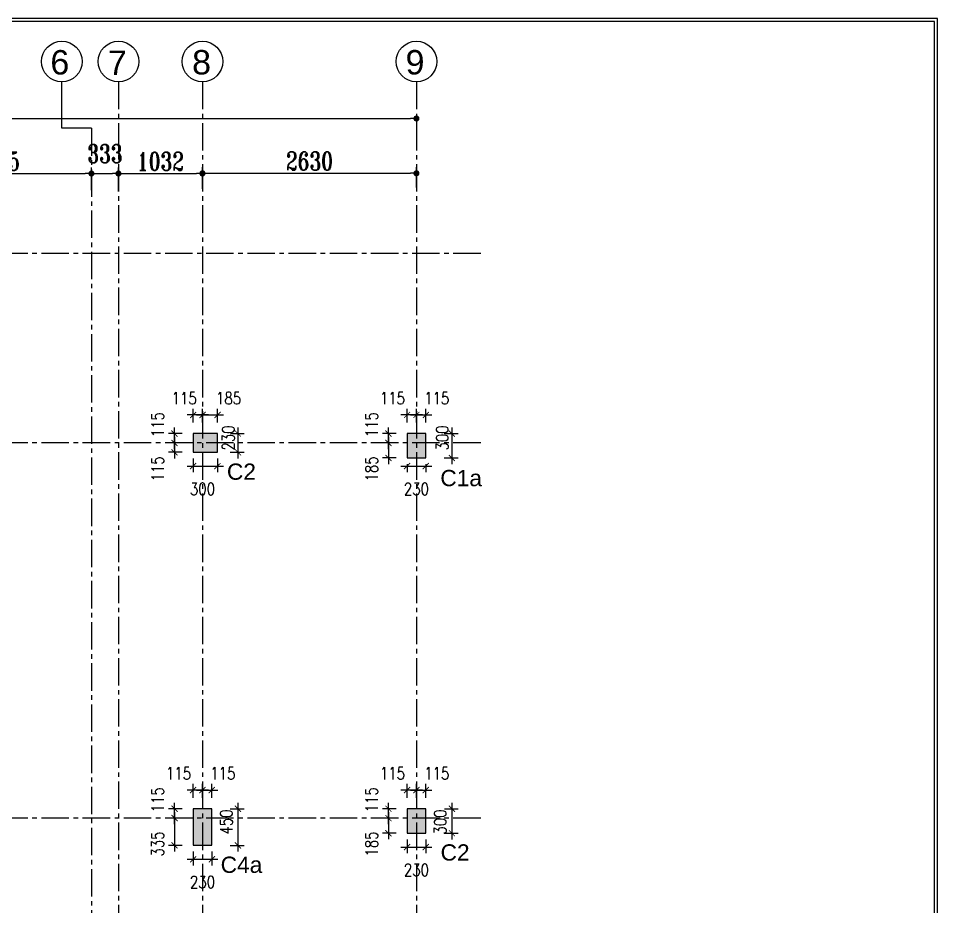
# Model space of a CAD drawing. Header units: millimetres. Extents: x 12977220 to 13113408, y -169657 to -55898.
# Drawn here: x 13065488 to 13076787, y -107185 to -96258 of the extents above; entities that cross this region are included whole.
import ezdxf

# ---------------------------------------------------------------- set-up
doc = ezdxf.new("R2010")
doc.units = ezdxf.units.MM
doc.header["$LTSCALE"] = 3
doc.header["$PDMODE"] = 66
doc.linetypes.add('CENTER', pattern=[2, 1.25, -0.25, 0.25, -0.25])
doc.linetypes.add('CENTER2', pattern=[1.125, 0.75, -0.125, 0.125, -0.125])
for name, color, linetype in [('CENTERLINE', 112, 'Continuous'), ('COLUMN NEW', 112, 'Continuous'), ('FOOTING', 60, 'Continuous'), ('GRID', 8, 'CENTER'), ('GRIDNAME', 83, 'Continuous'), ('TITLE', 13, 'Continuous'), ('WALL', 7, 'Continuous')]:
    doc.layers.add(name, color=color, linetype=linetype)
doc.styles.add('ariel', font='ARIAL.TTF')
doc.styles.add('ROMANS', font='romans.shx', dxfattribs={"width": 0.8})
doc.styles.add('ROMANT', font='romant.shx', dxfattribs={"width": 0.75})
doc.dimstyles.new('Dim 150-1', dxfattribs={"dimtxt": 2.5, "dimasz": 1.25, "dimexe": 1.25, "dimexo": 1.25, "dimtad": 1, "dimdec": 0, "dimdsep": 46, "dimtxsty": 'ROMANS', "dimblk1": 'ARCHTICK', "dimblk2": 'ARCHTICK', "dimsah": 1, "dimcen": 3.125, "dimdle": 1.25, "dimclrd": 9, "dimclre": 9, "dimclrt": 123, "dimadec": 0, "dimazin": 0, "dimtfac": 1, "dimtdec": 0, "dimtmove": 2, "dimatfit": 2, "dimldrblk": 'DOT', "dimfxl": 100, "dimarcsym": 0})
doc.dimstyles.new('DIM$0', dxfattribs={"dimtxt": 3, "dimasz": 1, "dimexe": 1, "dimexo": 1, "dimgap": 0.5, "dimtad": 1, "dimdec": 0, "dimdsep": 46, "dimtxsty": 'ROMANT', "dimblk": 'DOT', "dimcen": 2, "dimdle": 1, "dimclrd": 9, "dimclre": 9, "dimclrt": 123, "dimadec": 0, "dimazin": 0, "dimtfac": 1, "dimtdec": 0, "dimtmove": 2, "dimatfit": 2, "dimfxl": 1, "dimarcsym": 0})

# ---------------------------------------------------------------- blocks, each defined once
blk = doc.blocks.new('C1 NEW')
at = {"layer": 'COLUMN NEW', "ltscale": 0.15}
for points in [[(115, 150), (-115, 150), (0, 0)], [(0, 0), (-115, 150), (-115, -150)], [(115, 150), (0, 0), (115, -150)], [(0, 0), (-115, -150), (115, -150)]]:
    blk.add_hatch(color=6, dxfattribs=at).paths.add_polyline_path(points)
at = {"layer": 'COLUMN NEW', "color": 6, "ltscale": 0.15}
blk.add_lwpolyline([(-115, -150), (115, -150), (115, 150), (-115, 150)], close=True, dxfattribs=at)
blk = doc.blocks.new('C3')
at = {"layer": 'COLUMN NEW', "ltscale": 0.15}
blk.add_hatch(color=6, dxfattribs=at).paths.add_polyline_path([(115, 225), (-115, 225), (-115, -225), (115, -225)])
at = {"layer": 'COLUMN NEW', "color": 6, "ltscale": 0.15}
blk.add_lwpolyline([(-115, -225), (115, -225), (115, 225), (-115, 225)], close=True, dxfattribs=at)
blk = doc.blocks.new('_Dot')
at = {"color": 0, "linetype": 'ByBlock', "lineweight": -2}
blk.add_line((-0.5, 0), (-1, 0), dxfattribs=at)
at = {"color": 0, "linetype": 'ByBlock', "const_width": 0.5}
blk.add_lwpolyline([(-0.25, 0, 1), (0.25, 0, 1)], format="xyb", close=True, dxfattribs=at)
blk = doc.blocks.new('*D337')
at = {"layer": 'Defpoints', "color": 0, "linetype": 'ByBlock', "ltscale": 500, "transparency": 16777216}
for p in [(13058791, -97436), (13070381, -97436), (13070381, -97490)]:
    blk.add_point(p, dxfattribs=at)
at = {"layer": 'FOOTING', "color": 9, "linetype": 'ByBlock', "lineweight": -2, "ltscale": 500, "transparency": 16777216}
for p, q in [((13058791, -97511), (13058791, -97565)), ((13058866, -97490), (13070306, -97490)), ((13070381, -97511), (13070381, -97565))]:
    blk.add_line(p, q, dxfattribs=at)
at = {"layer": 'FOOTING', "color": 9, "linetype": 'ByBlock', "lineweight": -2, "ltscale": 500, "transparency": 16777216, "xscale": 75, "yscale": 75, "zscale": 75, "rotation": 180}
blk.add_blockref('_Dot', (13058791, -97490), dxfattribs=at)
at = {"layer": 'FOOTING', "color": 9, "linetype": 'ByBlock', "lineweight": -2, "ltscale": 500, "transparency": 16777216, "xscale": 75, "yscale": 75, "zscale": 75}
blk.add_blockref('_Dot', (13070381, -97490), dxfattribs=at)
at = {"layer": 'FOOTING', "color": 6, "linetype": 'ByBlock', "ltscale": 500, "transparency": 16777216, "insert": (13064586, -97340), "char_height": 225, "attachment_point": 5, "style": 'ROMANT'}
blk.add_mtext('11590', dxfattribs=at)
blk = doc.blocks.new('*D342')
at = {"layer": 'Defpoints', "color": 0, "linetype": 'ByBlock', "ltscale": 500, "transparency": 16777216}
for p in [(13066386, -98167), (13064051, -98442), (13066386, -98445)]:
    blk.add_point(p, dxfattribs=at)
at = {"layer": 'FOOTING', "color": 9, "linetype": 'ByBlock', "lineweight": -2, "ltscale": 500, "transparency": 16777216}
for p, q in [((13064051, -98367), (13064051, -98092)), ((13064126, -98167), (13066311, -98167)), ((13066386, -98370), (13066386, -98092))]:
    blk.add_line(p, q, dxfattribs=at)
at = {"layer": 'FOOTING', "color": 9, "linetype": 'ByBlock', "lineweight": -2, "ltscale": 500, "transparency": 16777216, "xscale": 75, "yscale": 75, "zscale": 75, "rotation": 180}
blk.add_blockref('_Dot', (13064051, -98167), dxfattribs=at)
at = {"layer": 'FOOTING', "color": 9, "linetype": 'ByBlock', "lineweight": -2, "ltscale": 500, "transparency": 16777216, "xscale": 75, "yscale": 75, "zscale": 75}
blk.add_blockref('_Dot', (13066386, -98167), dxfattribs=at)
at = {"layer": 'FOOTING', "color": 6, "linetype": 'ByBlock', "ltscale": 500, "transparency": 16777216, "insert": (13065218, -98017), "char_height": 225, "attachment_point": 5, "style": 'ROMANT'}
blk.add_mtext('2335', dxfattribs=at)
blk = doc.blocks.new('*D343')
at = {"layer": 'Defpoints', "color": 0, "linetype": 'ByBlock', "ltscale": 500, "transparency": 16777216}
for p in [(13066718, -98167), (13066386, -98445), (13066718, -98464)]:
    blk.add_point(p, dxfattribs=at)
at = {"layer": 'FOOTING', "color": 9, "linetype": 'ByBlock', "lineweight": -2, "ltscale": 500, "transparency": 16777216}
for p, q in [((13066386, -98370), (13066386, -98092)), ((13066461, -98167), (13066643, -98167)), ((13066718, -98389), (13066718, -98092))]:
    blk.add_line(p, q, dxfattribs=at)
at = {"layer": 'FOOTING', "color": 9, "linetype": 'ByBlock', "lineweight": -2, "ltscale": 500, "transparency": 16777216, "xscale": 75, "yscale": 75, "zscale": 75, "rotation": 180}
blk.add_blockref('_Dot', (13066386, -98167), dxfattribs=at)
at = {"layer": 'FOOTING', "color": 9, "linetype": 'ByBlock', "lineweight": -2, "ltscale": 500, "transparency": 16777216, "xscale": 75, "yscale": 75, "zscale": 75}
blk.add_blockref('_Dot', (13066718, -98167), dxfattribs=at)
at = {"layer": 'FOOTING', "color": 6, "linetype": 'ByBlock', "ltscale": 500, "transparency": 16777216, "insert": (13066552, -97923), "char_height": 225, "attachment_point": 5, "style": 'ROMANT'}
blk.add_mtext('333', dxfattribs=at)
blk = doc.blocks.new('*D344')
at = {"layer": 'Defpoints', "color": 0, "linetype": 'ByBlock', "ltscale": 500, "transparency": 16777216}
for p in [(13067751, -98167), (13066718, -98464), (13067751, -98430)]:
    blk.add_point(p, dxfattribs=at)
at = {"layer": 'FOOTING', "color": 9, "linetype": 'ByBlock', "lineweight": -2, "ltscale": 500, "transparency": 16777216}
for p, q in [((13066718, -98389), (13066718, -98092)), ((13066793, -98167), (13067676, -98167)), ((13067751, -98355), (13067751, -98092))]:
    blk.add_line(p, q, dxfattribs=at)
at = {"layer": 'FOOTING', "color": 9, "linetype": 'ByBlock', "lineweight": -2, "ltscale": 500, "transparency": 16777216, "xscale": 75, "yscale": 75, "zscale": 75, "rotation": 180}
blk.add_blockref('_Dot', (13066718, -98167), dxfattribs=at)
at = {"layer": 'FOOTING', "color": 9, "linetype": 'ByBlock', "lineweight": -2, "ltscale": 500, "transparency": 16777216, "xscale": 75, "yscale": 75, "zscale": 75}
blk.add_blockref('_Dot', (13067751, -98167), dxfattribs=at)
at = {"layer": 'FOOTING', "color": 6, "linetype": 'ByBlock', "ltscale": 500, "transparency": 16777216, "insert": (13067235, -98017), "char_height": 225, "attachment_point": 5, "style": 'ROMANT'}
blk.add_mtext('1032', dxfattribs=at)
blk = doc.blocks.new('*D350')
at = {"layer": 'Defpoints', "color": 0, "linetype": 'ByBlock', "ltscale": 500, "transparency": 16777216}
for p in [(13070381, -98164), (13067751, -98413), (13070381, -98413)]:
    blk.add_point(p, dxfattribs=at)
at = {"layer": 'FOOTING', "color": 9, "linetype": 'ByBlock', "lineweight": -2, "ltscale": 500, "transparency": 16777216}
for p, q in [((13067751, -98338), (13067751, -98089)), ((13067826, -98164), (13070306, -98164)), ((13070381, -98338), (13070381, -98089))]:
    blk.add_line(p, q, dxfattribs=at)
at = {"layer": 'FOOTING', "color": 9, "linetype": 'ByBlock', "lineweight": -2, "ltscale": 500, "transparency": 16777216, "xscale": 75, "yscale": 75, "zscale": 75, "rotation": 180}
blk.add_blockref('_Dot', (13067751, -98164), dxfattribs=at)
at = {"layer": 'FOOTING', "color": 9, "linetype": 'ByBlock', "lineweight": -2, "ltscale": 500, "transparency": 16777216, "xscale": 75, "yscale": 75, "zscale": 75}
blk.add_blockref('_Dot', (13070381, -98164), dxfattribs=at)
at = {"layer": 'FOOTING', "color": 6, "linetype": 'ByBlock', "ltscale": 500, "transparency": 16777216, "insert": (13069066, -98014), "char_height": 225, "attachment_point": 5, "style": 'ROMANT'}
blk.add_mtext('2630', dxfattribs=at)
blk = doc.blocks.new('_ARCHTICK')
at = {"color": 0, "linetype": 'ByBlock', "const_width": 0.15}
blk.add_lwpolyline([(-0.5, -0.5), (0.5, 0.5)], dxfattribs=at)
blk = doc.blocks.new('*D361')
at = {"layer": 'Defpoints', "color": 0, "linetype": 'ByBlock', "ltscale": 500, "transparency": 16777216}
for p in [(13067936, -101136), (13067751, -101366), (13067936, -101366)]:
    blk.add_point(p, dxfattribs=at)
at = {"layer": 'WALL', "color": 9, "linetype": 'ByBlock', "lineweight": -2, "ltscale": 500, "transparency": 16777216}
for p, q in [((13067751, -101230), (13067751, -101061)), ((13067936, -101230), (13067936, -101061))]:
    blk.add_line(p, q, dxfattribs=at)
at = {"layer": 'WALL', "color": 9, "lineweight": -2, "ltscale": 500, "transparency": 16777216}
blk.add_line((13067676, -101136), (13068011, -101136), dxfattribs=at)
at = {"layer": 'WALL', "color": 9, "linetype": 'ByBlock', "lineweight": -2, "ltscale": 500, "transparency": 16777216, "xscale": 75, "yscale": 75, "zscale": 75, "rotation": 180}
blk.add_blockref('_ARCHTICK', (13067751, -101136), dxfattribs=at)
at = {"layer": 'WALL', "color": 9, "linetype": 'ByBlock', "lineweight": -2, "ltscale": 500, "transparency": 16777216, "xscale": 75, "yscale": 75, "zscale": 75}
blk.add_blockref('_ARCHTICK', (13067936, -101136), dxfattribs=at)
at = {"layer": 'WALL', "color": 6, "linetype": 'ByBlock', "ltscale": 500, "transparency": 16777216, "insert": (13068071, -100930), "char_height": 150, "attachment_point": 5, "style": 'ROMANS'}
blk.add_mtext('185', dxfattribs=at)
blk = doc.blocks.new('*D362')
at = {"layer": 'Defpoints', "color": 0, "linetype": 'ByBlock', "ltscale": 500, "transparency": 16777216}
for p in [(13067636, -101136), (13067636, -101366), (13067751, -101366)]:
    blk.add_point(p, dxfattribs=at)
at = {"layer": 'WALL', "color": 9, "linetype": 'ByBlock', "lineweight": -2, "ltscale": 500, "transparency": 16777216}
for p, q in [((13067636, -101230), (13067636, -101061)), ((13067751, -101230), (13067751, -101061))]:
    blk.add_line(p, q, dxfattribs=at)
at = {"layer": 'WALL', "color": 9, "lineweight": -2, "ltscale": 500, "transparency": 16777216}
blk.add_line((13067826, -101136), (13067561, -101136), dxfattribs=at)
at = {"layer": 'WALL', "color": 9, "linetype": 'ByBlock', "lineweight": -2, "ltscale": 500, "transparency": 16777216, "xscale": 75, "yscale": 75, "zscale": 75, "rotation": 180}
blk.add_blockref('_ARCHTICK', (13067636, -101136), dxfattribs=at)
at = {"layer": 'WALL', "color": 9, "linetype": 'ByBlock', "lineweight": -2, "ltscale": 500, "transparency": 16777216, "xscale": 75, "yscale": 75, "zscale": 75}
blk.add_blockref('_ARCHTICK', (13067751, -101136), dxfattribs=at)
at = {"layer": 'WALL', "color": 6, "linetype": 'ByBlock', "ltscale": 500, "transparency": 16777216, "insert": (13067526, -100930), "char_height": 150, "attachment_point": 5, "style": 'ROMANS'}
blk.add_mtext('115', dxfattribs=at)
blk = doc.blocks.new('*D363')
at = {"layer": 'Defpoints', "color": 0, "linetype": 'ByBlock', "ltscale": 500, "transparency": 16777216}
for p in [(13070496, -101136), (13070381, -101366), (13070496, -101366)]:
    blk.add_point(p, dxfattribs=at)
at = {"layer": 'WALL', "color": 9, "linetype": 'ByBlock', "lineweight": -2, "ltscale": 500, "transparency": 16777216}
for p, q in [((13070381, -101230), (13070381, -101061)), ((13070496, -101230), (13070496, -101061))]:
    blk.add_line(p, q, dxfattribs=at)
at = {"layer": 'WALL', "color": 9, "lineweight": -2, "ltscale": 500, "transparency": 16777216}
blk.add_line((13070306, -101136), (13070571, -101136), dxfattribs=at)
at = {"layer": 'WALL', "color": 9, "linetype": 'ByBlock', "lineweight": -2, "ltscale": 500, "transparency": 16777216, "xscale": 75, "yscale": 75, "zscale": 75, "rotation": 180}
blk.add_blockref('_ARCHTICK', (13070381, -101136), dxfattribs=at)
at = {"layer": 'WALL', "color": 9, "linetype": 'ByBlock', "lineweight": -2, "ltscale": 500, "transparency": 16777216, "xscale": 75, "yscale": 75, "zscale": 75}
blk.add_blockref('_ARCHTICK', (13070496, -101136), dxfattribs=at)
at = {"layer": 'WALL', "color": 6, "linetype": 'ByBlock', "ltscale": 500, "transparency": 16777216, "insert": (13070631, -100930), "char_height": 150, "attachment_point": 5, "style": 'ROMANS'}
blk.add_mtext('115', dxfattribs=at)
blk = doc.blocks.new('*D364')
at = {"layer": 'Defpoints', "color": 0, "linetype": 'ByBlock', "ltscale": 500, "transparency": 16777216}
for p in [(13070266, -101136), (13070266, -101366), (13070381, -101366)]:
    blk.add_point(p, dxfattribs=at)
at = {"layer": 'WALL', "color": 9, "linetype": 'ByBlock', "lineweight": -2, "ltscale": 500, "transparency": 16777216}
for p, q in [((13070266, -101230), (13070266, -101061)), ((13070381, -101230), (13070381, -101061))]:
    blk.add_line(p, q, dxfattribs=at)
at = {"layer": 'WALL', "color": 9, "lineweight": -2, "ltscale": 500, "transparency": 16777216}
blk.add_line((13070456, -101136), (13070191, -101136), dxfattribs=at)
at = {"layer": 'WALL', "color": 9, "linetype": 'ByBlock', "lineweight": -2, "ltscale": 500, "transparency": 16777216, "xscale": 75, "yscale": 75, "zscale": 75, "rotation": 180}
blk.add_blockref('_ARCHTICK', (13070266, -101136), dxfattribs=at)
at = {"layer": 'WALL', "color": 9, "linetype": 'ByBlock', "lineweight": -2, "ltscale": 500, "transparency": 16777216, "xscale": 75, "yscale": 75, "zscale": 75}
blk.add_blockref('_ARCHTICK', (13070381, -101136), dxfattribs=at)
at = {"layer": 'WALL', "color": 6, "linetype": 'ByBlock', "ltscale": 500, "transparency": 16777216, "insert": (13070086, -100930), "char_height": 150, "attachment_point": 5, "style": 'ROMANS'}
blk.add_mtext('115', dxfattribs=at)
blk = doc.blocks.new('*D365')
at = {"layer": 'Defpoints', "color": 0, "linetype": 'ByBlock', "ltscale": 500, "transparency": 16777216}
for p in [(13070266, -106096), (13070037, -106281), (13070266, -106281)]:
    blk.add_point(p, dxfattribs=at)
at = {"layer": 'WALL', "color": 9, "linetype": 'ByBlock', "lineweight": -2, "ltscale": 500, "transparency": 16777216}
for p, q in [((13070130, -106096), (13069962, -106096)), ((13070130, -106281), (13069962, -106281))]:
    blk.add_line(p, q, dxfattribs=at)
at = {"layer": 'WALL', "color": 9, "lineweight": -2, "ltscale": 500, "transparency": 16777216}
blk.add_line((13070037, -106021), (13070037, -106356), dxfattribs=at)
at = {"layer": 'WALL', "color": 9, "linetype": 'ByBlock', "lineweight": -2, "ltscale": 500, "transparency": 16777216, "xscale": 75, "yscale": 75, "zscale": 75}
for p, rotation in [((13070037, -106096), 90), ((13070037, -106281), 270)]:
    blk.add_blockref('_ARCHTICK', p, dxfattribs=dict(at, rotation=rotation))
at = {"layer": 'WALL', "color": 6, "linetype": 'ByBlock', "ltscale": 500, "transparency": 16777216, "insert": (13069830, -106415), "char_height": 150, "attachment_point": 5, "rotation": 90, "style": 'ROMANS'}
blk.add_mtext('185', dxfattribs=at)
blk = doc.blocks.new('*D366')
at = {"layer": 'Defpoints', "color": 0, "linetype": 'ByBlock', "ltscale": 500, "transparency": 16777216}
for p in [(13070037, -105981), (13070266, -105981), (13070266, -106096)]:
    blk.add_point(p, dxfattribs=at)
at = {"layer": 'WALL', "color": 9, "linetype": 'ByBlock', "lineweight": -2, "ltscale": 500, "transparency": 16777216}
for p, q in [((13070130, -105981), (13069962, -105981)), ((13070130, -106096), (13069962, -106096))]:
    blk.add_line(p, q, dxfattribs=at)
at = {"layer": 'WALL', "color": 9, "lineweight": -2, "ltscale": 500, "transparency": 16777216}
blk.add_line((13070037, -106171), (13070037, -105906), dxfattribs=at)
at = {"layer": 'WALL', "color": 9, "linetype": 'ByBlock', "lineweight": -2, "ltscale": 500, "transparency": 16777216, "xscale": 75, "yscale": 75, "zscale": 75}
for p, rotation in [((13070037, -105981), 90), ((13070037, -106096), 270)]:
    blk.add_blockref('_ARCHTICK', p, dxfattribs=dict(at, rotation=rotation))
at = {"layer": 'WALL', "color": 6, "linetype": 'ByBlock', "ltscale": 500, "transparency": 16777216, "insert": (13069830, -105871), "char_height": 150, "attachment_point": 5, "rotation": 90, "style": 'ROMANS'}
blk.add_mtext('115', dxfattribs=at)
blk = doc.blocks.new('*D367')
at = {"layer": 'Defpoints', "color": 0, "linetype": 'ByBlock', "ltscale": 500, "transparency": 16777216}
for p in [(13067636, -106096), (13067407, -106431), (13067636, -106431)]:
    blk.add_point(p, dxfattribs=at)
at = {"layer": 'WALL', "color": 9, "linetype": 'ByBlock', "lineweight": -2, "ltscale": 500, "transparency": 16777216}
for p, q in [((13067500, -106096), (13067332, -106096)), ((13067500, -106431), (13067332, -106431))]:
    blk.add_line(p, q, dxfattribs=at)
at = {"layer": 'WALL', "color": 9, "lineweight": -2, "ltscale": 500, "transparency": 16777216}
blk.add_line((13067407, -106021), (13067407, -106506), dxfattribs=at)
at = {"layer": 'WALL', "color": 9, "linetype": 'ByBlock', "lineweight": -2, "ltscale": 500, "transparency": 16777216, "xscale": 75, "yscale": 75, "zscale": 75}
for p, rotation in [((13067407, -106096), 90), ((13067407, -106431), 270)]:
    blk.add_blockref('_ARCHTICK', p, dxfattribs=dict(at, rotation=rotation))
at = {"layer": 'WALL', "color": 6, "linetype": 'ByBlock', "ltscale": 500, "transparency": 16777216, "insert": (13067200, -106415), "char_height": 150, "attachment_point": 5, "rotation": 90, "style": 'ROMANS'}
blk.add_mtext('335', dxfattribs=at)
blk = doc.blocks.new('*D368')
at = {"layer": 'Defpoints', "color": 0, "linetype": 'ByBlock', "ltscale": 500, "transparency": 16777216}
for p in [(13067407, -105981), (13067636, -105981), (13067636, -106096)]:
    blk.add_point(p, dxfattribs=at)
at = {"layer": 'WALL', "color": 9, "linetype": 'ByBlock', "lineweight": -2, "ltscale": 500, "transparency": 16777216}
for p, q in [((13067500, -105981), (13067332, -105981)), ((13067500, -106096), (13067332, -106096))]:
    blk.add_line(p, q, dxfattribs=at)
at = {"layer": 'WALL', "color": 9, "lineweight": -2, "ltscale": 500, "transparency": 16777216}
blk.add_line((13067407, -106171), (13067407, -105906), dxfattribs=at)
at = {"layer": 'WALL', "color": 9, "linetype": 'ByBlock', "lineweight": -2, "ltscale": 500, "transparency": 16777216, "xscale": 75, "yscale": 75, "zscale": 75}
for p, rotation in [((13067407, -105981), 90), ((13067407, -106096), 270)]:
    blk.add_blockref('_ARCHTICK', p, dxfattribs=dict(at, rotation=rotation))
at = {"layer": 'WALL', "color": 6, "linetype": 'ByBlock', "ltscale": 500, "transparency": 16777216, "insert": (13067200, -105871), "char_height": 150, "attachment_point": 5, "rotation": 90, "style": 'ROMANS'}
blk.add_mtext('115', dxfattribs=at)
blk = doc.blocks.new('*D391')
at = {"layer": 'Defpoints', "color": 0, "linetype": 'ByBlock', "ltscale": 500, "transparency": 16777216}
for p in [(13067636, -101481), (13067407, -101596), (13067636, -101596)]:
    blk.add_point(p, dxfattribs=at)
at = {"layer": 'WALL', "color": 9, "lineweight": -2, "ltscale": 500, "transparency": 16777216}
blk.add_line((13067407, -101406), (13067407, -101671), dxfattribs=at)
at = {"layer": 'WALL', "color": 9, "linetype": 'ByBlock', "lineweight": -2, "ltscale": 500, "transparency": 16777216}
for p, q in [((13067500, -101481), (13067332, -101481)), ((13067500, -101596), (13067332, -101596))]:
    blk.add_line(p, q, dxfattribs=at)
at = {"layer": 'WALL', "color": 9, "linetype": 'ByBlock', "lineweight": -2, "ltscale": 500, "transparency": 16777216, "xscale": 75, "yscale": 75, "zscale": 75}
for p, rotation in [((13067407, -101481), 90), ((13067407, -101596), 270)]:
    blk.add_blockref('_ARCHTICK', p, dxfattribs=dict(at, rotation=rotation))
at = {"layer": 'WALL', "color": 6, "linetype": 'ByBlock', "ltscale": 500, "transparency": 16777216, "insert": (13067200, -101800), "char_height": 150, "attachment_point": 5, "rotation": 90, "style": 'ROMANS'}
blk.add_mtext('115', dxfattribs=at)
blk = doc.blocks.new('*D392')
at = {"layer": 'Defpoints', "color": 0, "linetype": 'ByBlock', "ltscale": 500, "transparency": 16777216}
for p in [(13067407, -101366), (13067636, -101366), (13067636, -101481)]:
    blk.add_point(p, dxfattribs=at)
at = {"layer": 'WALL', "color": 9, "lineweight": -2, "ltscale": 500, "transparency": 16777216}
blk.add_line((13067407, -101556), (13067407, -101291), dxfattribs=at)
at = {"layer": 'WALL', "color": 9, "linetype": 'ByBlock', "lineweight": -2, "ltscale": 500, "transparency": 16777216}
for p, q in [((13067500, -101366), (13067332, -101366)), ((13067500, -101481), (13067332, -101481))]:
    blk.add_line(p, q, dxfattribs=at)
at = {"layer": 'WALL', "color": 9, "linetype": 'ByBlock', "lineweight": -2, "ltscale": 500, "transparency": 16777216, "xscale": 75, "yscale": 75, "zscale": 75}
for p, rotation in [((13067407, -101366), 90), ((13067407, -101481), 270)]:
    blk.add_blockref('_ARCHTICK', p, dxfattribs=dict(at, rotation=rotation))
at = {"layer": 'WALL', "color": 6, "linetype": 'ByBlock', "ltscale": 500, "transparency": 16777216, "insert": (13067200, -101256), "char_height": 150, "attachment_point": 5, "rotation": 90, "style": 'ROMANS'}
blk.add_mtext('115', dxfattribs=at)
blk = doc.blocks.new('*D393')
at = {"layer": 'Defpoints', "color": 0, "linetype": 'ByBlock', "ltscale": 500, "transparency": 16777216}
for p in [(13070266, -101481), (13070037, -101666), (13070266, -101666)]:
    blk.add_point(p, dxfattribs=at)
at = {"layer": 'WALL', "color": 9, "lineweight": -2, "ltscale": 500, "transparency": 16777216}
blk.add_line((13070037, -101406), (13070037, -101741), dxfattribs=at)
at = {"layer": 'WALL', "color": 9, "linetype": 'ByBlock', "lineweight": -2, "ltscale": 500, "transparency": 16777216}
for p, q in [((13070130, -101481), (13069962, -101481)), ((13070130, -101666), (13069962, -101666))]:
    blk.add_line(p, q, dxfattribs=at)
at = {"layer": 'WALL', "color": 9, "linetype": 'ByBlock', "lineweight": -2, "ltscale": 500, "transparency": 16777216, "xscale": 75, "yscale": 75, "zscale": 75}
for p, rotation in [((13070037, -101481), 90), ((13070037, -101666), 270)]:
    blk.add_blockref('_ARCHTICK', p, dxfattribs=dict(at, rotation=rotation))
at = {"layer": 'WALL', "color": 6, "linetype": 'ByBlock', "ltscale": 500, "transparency": 16777216, "insert": (13069830, -101800), "char_height": 150, "attachment_point": 5, "rotation": 90, "style": 'ROMANS'}
blk.add_mtext('185', dxfattribs=at)
blk = doc.blocks.new('*D394')
at = {"layer": 'Defpoints', "color": 0, "linetype": 'ByBlock', "ltscale": 500, "transparency": 16777216}
for p in [(13070037, -101366), (13070266, -101366), (13070266, -101481)]:
    blk.add_point(p, dxfattribs=at)
at = {"layer": 'WALL', "color": 9, "lineweight": -2, "ltscale": 500, "transparency": 16777216}
blk.add_line((13070037, -101556), (13070037, -101291), dxfattribs=at)
at = {"layer": 'WALL', "color": 9, "linetype": 'ByBlock', "lineweight": -2, "ltscale": 500, "transparency": 16777216}
for p, q in [((13070130, -101366), (13069962, -101366)), ((13070130, -101481), (13069962, -101481))]:
    blk.add_line(p, q, dxfattribs=at)
at = {"layer": 'WALL', "color": 9, "linetype": 'ByBlock', "lineweight": -2, "ltscale": 500, "transparency": 16777216, "xscale": 75, "yscale": 75, "zscale": 75}
for p, rotation in [((13070037, -101366), 90), ((13070037, -101481), 270)]:
    blk.add_blockref('_ARCHTICK', p, dxfattribs=dict(at, rotation=rotation))
at = {"layer": 'WALL', "color": 6, "linetype": 'ByBlock', "ltscale": 500, "transparency": 16777216, "insert": (13069830, -101256), "char_height": 150, "attachment_point": 5, "rotation": 90, "style": 'ROMANS'}
blk.add_mtext('115', dxfattribs=at)
blk = doc.blocks.new('*D397')
at = {"layer": 'Defpoints', "color": 0, "linetype": 'ByBlock', "ltscale": 500, "transparency": 16777216}
for p in [(13067866, -105751), (13067751, -105981), (13067866, -105981)]:
    blk.add_point(p, dxfattribs=at)
at = {"layer": 'WALL', "color": 9, "lineweight": -2, "ltscale": 500, "transparency": 16777216}
blk.add_line((13067676, -105751), (13067941, -105751), dxfattribs=at)
at = {"layer": 'WALL', "color": 9, "linetype": 'ByBlock', "lineweight": -2, "ltscale": 500, "transparency": 16777216}
for p, q in [((13067751, -105845), (13067751, -105676)), ((13067866, -105845), (13067866, -105676))]:
    blk.add_line(p, q, dxfattribs=at)
at = {"layer": 'WALL', "color": 9, "linetype": 'ByBlock', "lineweight": -2, "ltscale": 500, "transparency": 16777216, "xscale": 75, "yscale": 75, "zscale": 75, "rotation": 180}
blk.add_blockref('_ARCHTICK', (13067751, -105751), dxfattribs=at)
at = {"layer": 'WALL', "color": 9, "linetype": 'ByBlock', "lineweight": -2, "ltscale": 500, "transparency": 16777216, "xscale": 75, "yscale": 75, "zscale": 75}
blk.add_blockref('_ARCHTICK', (13067866, -105751), dxfattribs=at)
at = {"layer": 'WALL', "color": 6, "linetype": 'ByBlock', "ltscale": 500, "transparency": 16777216, "insert": (13068001, -105545), "char_height": 150, "attachment_point": 5, "style": 'ROMANS'}
blk.add_mtext('115', dxfattribs=at)
blk = doc.blocks.new('*D398')
at = {"layer": 'Defpoints', "color": 0, "linetype": 'ByBlock', "ltscale": 500, "transparency": 16777216}
for p in [(13067636, -105751), (13067636, -105981), (13067751, -105981)]:
    blk.add_point(p, dxfattribs=at)
at = {"layer": 'WALL', "color": 9, "lineweight": -2, "ltscale": 500, "transparency": 16777216}
blk.add_line((13067826, -105751), (13067561, -105751), dxfattribs=at)
at = {"layer": 'WALL', "color": 9, "linetype": 'ByBlock', "lineweight": -2, "ltscale": 500, "transparency": 16777216}
for p, q in [((13067636, -105845), (13067636, -105676)), ((13067751, -105845), (13067751, -105676))]:
    blk.add_line(p, q, dxfattribs=at)
at = {"layer": 'WALL', "color": 9, "linetype": 'ByBlock', "lineweight": -2, "ltscale": 500, "transparency": 16777216, "xscale": 75, "yscale": 75, "zscale": 75, "rotation": 180}
blk.add_blockref('_ARCHTICK', (13067636, -105751), dxfattribs=at)
at = {"layer": 'WALL', "color": 9, "linetype": 'ByBlock', "lineweight": -2, "ltscale": 500, "transparency": 16777216, "xscale": 75, "yscale": 75, "zscale": 75}
blk.add_blockref('_ARCHTICK', (13067751, -105751), dxfattribs=at)
at = {"layer": 'WALL', "color": 6, "linetype": 'ByBlock', "ltscale": 500, "transparency": 16777216, "insert": (13067456, -105545), "char_height": 150, "attachment_point": 5, "style": 'ROMANS'}
blk.add_mtext('115', dxfattribs=at)
blk = doc.blocks.new('*D399')
at = {"layer": 'Defpoints', "color": 0, "linetype": 'ByBlock', "ltscale": 500, "transparency": 16777216}
for p in [(13070496, -105751), (13070381, -105981), (13070496, -105981)]:
    blk.add_point(p, dxfattribs=at)
at = {"layer": 'WALL', "color": 9, "lineweight": -2, "ltscale": 500, "transparency": 16777216}
blk.add_line((13070306, -105751), (13070571, -105751), dxfattribs=at)
at = {"layer": 'WALL', "color": 9, "linetype": 'ByBlock', "lineweight": -2, "ltscale": 500, "transparency": 16777216}
for p, q in [((13070381, -105845), (13070381, -105676)), ((13070496, -105845), (13070496, -105676))]:
    blk.add_line(p, q, dxfattribs=at)
at = {"layer": 'WALL', "color": 9, "linetype": 'ByBlock', "lineweight": -2, "ltscale": 500, "transparency": 16777216, "xscale": 75, "yscale": 75, "zscale": 75, "rotation": 180}
blk.add_blockref('_ARCHTICK', (13070381, -105751), dxfattribs=at)
at = {"layer": 'WALL', "color": 9, "linetype": 'ByBlock', "lineweight": -2, "ltscale": 500, "transparency": 16777216, "xscale": 75, "yscale": 75, "zscale": 75}
blk.add_blockref('_ARCHTICK', (13070496, -105751), dxfattribs=at)
at = {"layer": 'WALL', "color": 6, "linetype": 'ByBlock', "ltscale": 500, "transparency": 16777216, "insert": (13070631, -105545), "char_height": 150, "attachment_point": 5, "style": 'ROMANS'}
blk.add_mtext('115', dxfattribs=at)
blk = doc.blocks.new('*D400')
at = {"layer": 'Defpoints', "color": 0, "linetype": 'ByBlock', "ltscale": 500, "transparency": 16777216}
for p in [(13070266, -105751), (13070266, -105981), (13070381, -105981)]:
    blk.add_point(p, dxfattribs=at)
at = {"layer": 'WALL', "color": 9, "lineweight": -2, "ltscale": 500, "transparency": 16777216}
blk.add_line((13070456, -105751), (13070191, -105751), dxfattribs=at)
at = {"layer": 'WALL', "color": 9, "linetype": 'ByBlock', "lineweight": -2, "ltscale": 500, "transparency": 16777216}
for p, q in [((13070266, -105845), (13070266, -105676)), ((13070381, -105845), (13070381, -105676))]:
    blk.add_line(p, q, dxfattribs=at)
at = {"layer": 'WALL', "color": 9, "linetype": 'ByBlock', "lineweight": -2, "ltscale": 500, "transparency": 16777216, "xscale": 75, "yscale": 75, "zscale": 75, "rotation": 180}
blk.add_blockref('_ARCHTICK', (13070266, -105751), dxfattribs=at)
at = {"layer": 'WALL', "color": 9, "linetype": 'ByBlock', "lineweight": -2, "ltscale": 500, "transparency": 16777216, "xscale": 75, "yscale": 75, "zscale": 75}
blk.add_blockref('_ARCHTICK', (13070381, -105751), dxfattribs=at)
at = {"layer": 'WALL', "color": 6, "linetype": 'ByBlock', "ltscale": 500, "transparency": 16777216, "insert": (13070086, -105545), "char_height": 150, "attachment_point": 5, "style": 'ROMANS'}
blk.add_mtext('115', dxfattribs=at)
blk = doc.blocks.new('*D419')
at = {"layer": 'Defpoints', "color": 0, "linetype": 'ByBlock', "ltscale": 500, "transparency": 16777216}
for p in [(13068020, -101366), (13067936, -101596), (13068187, -101596)]:
    blk.add_point(p, dxfattribs=at)
at = {"layer": 'WALL', "color": 9, "lineweight": -2, "ltscale": 500, "transparency": 16777216}
blk.add_line((13068187, -101291), (13068187, -101671), dxfattribs=at)
at = {"layer": 'WALL', "color": 9, "linetype": 'ByBlock', "lineweight": -2, "ltscale": 500, "transparency": 16777216}
for p, q in [((13068095, -101366), (13068262, -101366)), ((13068093, -101596), (13068262, -101596))]:
    blk.add_line(p, q, dxfattribs=at)
at = {"layer": 'WALL', "color": 9, "linetype": 'ByBlock', "lineweight": -2, "ltscale": 500, "transparency": 16777216, "xscale": 75, "yscale": 75, "zscale": 75}
for p, rotation in [((13068187, -101366), 90), ((13068187, -101596), 270)]:
    blk.add_blockref('_ARCHTICK', p, dxfattribs=dict(at, rotation=rotation))
at = {"layer": 'WALL', "color": 6, "linetype": 'ByBlock', "ltscale": 500, "transparency": 16777216, "insert": (13068068, -101420), "char_height": 150, "attachment_point": 5, "rotation": 90, "style": 'ROMANS'}
blk.add_mtext('230', dxfattribs=at)
blk = doc.blocks.new('*D420')
at = {"layer": 'Defpoints', "color": 0, "linetype": 'ByBlock', "ltscale": 500, "transparency": 16777216}
for p in [(13067636, -101596), (13067936, -101596), (13067936, -101766)]:
    blk.add_point(p, dxfattribs=at)
at = {"layer": 'WALL', "color": 9, "linetype": 'ByBlock', "lineweight": -2, "ltscale": 500, "transparency": 16777216}
for p, q in [((13067636, -101672), (13067636, -101841)), ((13067936, -101672), (13067936, -101841))]:
    blk.add_line(p, q, dxfattribs=at)
at = {"layer": 'WALL', "color": 9, "lineweight": -2, "ltscale": 500, "transparency": 16777216}
blk.add_line((13067561, -101766), (13068011, -101766), dxfattribs=at)
at = {"layer": 'WALL', "color": 9, "linetype": 'ByBlock', "lineweight": -2, "ltscale": 500, "transparency": 16777216, "xscale": 75, "yscale": 75, "zscale": 75, "rotation": 180}
blk.add_blockref('_ARCHTICK', (13067636, -101766), dxfattribs=at)
at = {"layer": 'WALL', "color": 9, "linetype": 'ByBlock', "lineweight": -2, "ltscale": 500, "transparency": 16777216, "xscale": 75, "yscale": 75, "zscale": 75}
blk.add_blockref('_ARCHTICK', (13067936, -101766), dxfattribs=at)
at = {"layer": 'WALL', "color": 6, "linetype": 'ByBlock', "ltscale": 500, "transparency": 16777216, "insert": (13067751, -102047), "char_height": 150, "attachment_point": 5, "style": 'ROMANS'}
blk.add_mtext('300', dxfattribs=at)
blk = doc.blocks.new('*D421')
at = {"layer": 'Defpoints', "color": 0, "linetype": 'ByBlock', "ltscale": 500, "transparency": 16777216}
for p in [(13070496, -101366), (13070496, -101666), (13070817, -101666)]:
    blk.add_point(p, dxfattribs=at)
at = {"layer": 'WALL', "color": 9, "lineweight": -2, "ltscale": 500, "transparency": 16777216}
blk.add_line((13070817, -101291), (13070817, -101741), dxfattribs=at)
at = {"layer": 'WALL', "color": 9, "linetype": 'ByBlock', "lineweight": -2, "ltscale": 500, "transparency": 16777216}
for p, q in [((13070723, -101366), (13070892, -101366)), ((13070723, -101666), (13070892, -101666))]:
    blk.add_line(p, q, dxfattribs=at)
at = {"layer": 'WALL', "color": 9, "linetype": 'ByBlock', "lineweight": -2, "ltscale": 500, "transparency": 16777216, "xscale": 75, "yscale": 75, "zscale": 75}
for p, rotation in [((13070817, -101366), 90), ((13070817, -101666), 270)]:
    blk.add_blockref('_ARCHTICK', p, dxfattribs=dict(at, rotation=rotation))
at = {"layer": 'WALL', "color": 6, "linetype": 'ByBlock', "ltscale": 500, "transparency": 16777216, "insert": (13070698, -101420), "char_height": 150, "attachment_point": 5, "rotation": 90, "style": 'ROMANS'}
blk.add_mtext('300', dxfattribs=at)
blk = doc.blocks.new('*D422')
at = {"layer": 'Defpoints', "color": 0, "linetype": 'ByBlock', "ltscale": 500, "transparency": 16777216}
for p in [(13070266, -101666), (13070496, -101666), (13070496, -101766)]:
    blk.add_point(p, dxfattribs=at)
at = {"layer": 'WALL', "color": 9, "lineweight": -2, "ltscale": 500, "transparency": 16777216}
blk.add_line((13070191, -101766), (13070571, -101766), dxfattribs=at)
at = {"layer": 'WALL', "color": 9, "linetype": 'ByBlock', "lineweight": -2, "ltscale": 500, "transparency": 16777216}
for p, q in [((13070266, -101741), (13070266, -101841)), ((13070496, -101741), (13070496, -101841))]:
    blk.add_line(p, q, dxfattribs=at)
at = {"layer": 'WALL', "color": 9, "linetype": 'ByBlock', "lineweight": -2, "ltscale": 500, "transparency": 16777216, "xscale": 75, "yscale": 75, "zscale": 75, "rotation": 180}
blk.add_blockref('_ARCHTICK', (13070266, -101766), dxfattribs=at)
at = {"layer": 'WALL', "color": 9, "linetype": 'ByBlock', "lineweight": -2, "ltscale": 500, "transparency": 16777216, "xscale": 75, "yscale": 75, "zscale": 75}
blk.add_blockref('_ARCHTICK', (13070496, -101766), dxfattribs=at)
at = {"layer": 'WALL', "color": 6, "linetype": 'ByBlock', "ltscale": 500, "transparency": 16777216, "insert": (13070381, -102047), "char_height": 150, "attachment_point": 5, "style": 'ROMANS'}
blk.add_mtext('230', dxfattribs=at)
blk = doc.blocks.new('*D425')
at = {"layer": 'Defpoints', "color": 0, "linetype": 'ByBlock', "ltscale": 500, "transparency": 16777216}
for p in [(13070650, -105982), (13070496, -106282), (13070817, -106282)]:
    blk.add_point(p, dxfattribs=at)
at = {"layer": 'WALL', "color": 9, "linetype": 'ByBlock', "lineweight": -2, "ltscale": 500, "transparency": 16777216}
for p, q in [((13070725, -105982), (13070892, -105982)), ((13070723, -106282), (13070892, -106282))]:
    blk.add_line(p, q, dxfattribs=at)
at = {"layer": 'WALL', "color": 9, "lineweight": -2, "ltscale": 500, "transparency": 16777216}
blk.add_line((13070817, -105907), (13070817, -106357), dxfattribs=at)
at = {"layer": 'WALL', "color": 9, "linetype": 'ByBlock', "lineweight": -2, "ltscale": 500, "transparency": 16777216, "xscale": 75, "yscale": 75, "zscale": 75}
for p, rotation in [((13070817, -105982), 90), ((13070817, -106282), 270)]:
    blk.add_blockref('_ARCHTICK', p, dxfattribs=dict(at, rotation=rotation))
at = {"layer": 'WALL', "color": 6, "linetype": 'ByBlock', "ltscale": 500, "transparency": 16777216, "insert": (13070673, -106144), "char_height": 150, "attachment_point": 5, "rotation": 90, "style": 'ROMANS'}
blk.add_mtext('300', dxfattribs=at)
blk = doc.blocks.new('*D426')
at = {"layer": 'Defpoints', "color": 0, "linetype": 'ByBlock', "ltscale": 500, "transparency": 16777216}
for p in [(13070266, -106282), (13070496, -106282), (13070496, -106452)]:
    blk.add_point(p, dxfattribs=at)
at = {"layer": 'WALL', "color": 9, "linetype": 'ByBlock', "lineweight": -2, "ltscale": 500, "transparency": 16777216}
for p, q in [((13070266, -106358), (13070266, -106527)), ((13070496, -106358), (13070496, -106527))]:
    blk.add_line(p, q, dxfattribs=at)
at = {"layer": 'WALL', "color": 9, "lineweight": -2, "ltscale": 500, "transparency": 16777216}
blk.add_line((13070191, -106452), (13070571, -106452), dxfattribs=at)
at = {"layer": 'WALL', "color": 9, "linetype": 'ByBlock', "lineweight": -2, "ltscale": 500, "transparency": 16777216, "xscale": 75, "yscale": 75, "zscale": 75, "rotation": 180}
blk.add_blockref('_ARCHTICK', (13070266, -106452), dxfattribs=at)
at = {"layer": 'WALL', "color": 9, "linetype": 'ByBlock', "lineweight": -2, "ltscale": 500, "transparency": 16777216, "xscale": 75, "yscale": 75, "zscale": 75}
blk.add_blockref('_ARCHTICK', (13070496, -106452), dxfattribs=at)
at = {"layer": 'WALL', "color": 6, "linetype": 'ByBlock', "ltscale": 500, "transparency": 16777216, "insert": (13070381, -106733), "char_height": 150, "attachment_point": 5, "style": 'ROMANS'}
blk.add_mtext('230', dxfattribs=at)
blk = doc.blocks.new('*D427')
at = {"layer": 'Defpoints', "color": 0, "linetype": 'ByBlock', "ltscale": 500, "transparency": 16777216}
for p in [(13067866, -105981), (13067866, -106431), (13068187, -106431)]:
    blk.add_point(p, dxfattribs=at)
at = {"layer": 'WALL', "color": 9, "linetype": 'ByBlock', "lineweight": -2, "ltscale": 500, "transparency": 16777216}
for p, q in [((13068093, -105981), (13068262, -105981)), ((13068093, -106431), (13068262, -106431))]:
    blk.add_line(p, q, dxfattribs=at)
at = {"layer": 'WALL', "color": 9, "lineweight": -2, "ltscale": 500, "transparency": 16777216}
blk.add_line((13068187, -105906), (13068187, -106506), dxfattribs=at)
at = {"layer": 'WALL', "color": 9, "linetype": 'ByBlock', "lineweight": -2, "ltscale": 500, "transparency": 16777216, "xscale": 75, "yscale": 75, "zscale": 75}
for p, rotation in [((13068187, -105981), 90), ((13068187, -106431), 270)]:
    blk.add_blockref('_ARCHTICK', p, dxfattribs=dict(at, rotation=rotation))
at = {"layer": 'WALL', "color": 6, "linetype": 'ByBlock', "ltscale": 500, "transparency": 16777216, "insert": (13068043, -106144), "char_height": 150, "attachment_point": 5, "rotation": 90, "style": 'ROMANS'}
blk.add_mtext('450', dxfattribs=at)
blk = doc.blocks.new('*D428')
at = {"layer": 'Defpoints', "color": 0, "linetype": 'ByBlock', "ltscale": 500, "transparency": 16777216}
for p in [(13067636, -106432), (13067866, -106432), (13067866, -106602)]:
    blk.add_point(p, dxfattribs=at)
at = {"layer": 'WALL', "color": 9, "linetype": 'ByBlock', "lineweight": -2, "ltscale": 500, "transparency": 16777216}
for p, q in [((13067636, -106508), (13067636, -106677)), ((13067866, -106508), (13067866, -106677))]:
    blk.add_line(p, q, dxfattribs=at)
at = {"layer": 'WALL', "color": 9, "lineweight": -2, "ltscale": 500, "transparency": 16777216}
blk.add_line((13067561, -106602), (13067941, -106602), dxfattribs=at)
at = {"layer": 'WALL', "color": 9, "linetype": 'ByBlock', "lineweight": -2, "ltscale": 500, "transparency": 16777216, "xscale": 75, "yscale": 75, "zscale": 75, "rotation": 180}
blk.add_blockref('_ARCHTICK', (13067636, -106602), dxfattribs=at)
at = {"layer": 'WALL', "color": 9, "linetype": 'ByBlock', "lineweight": -2, "ltscale": 500, "transparency": 16777216, "xscale": 75, "yscale": 75, "zscale": 75}
blk.add_blockref('_ARCHTICK', (13067866, -106602), dxfattribs=at)
at = {"layer": 'WALL', "color": 6, "linetype": 'ByBlock', "ltscale": 500, "transparency": 16777216, "insert": (13067751, -106883), "char_height": 150, "attachment_point": 5, "style": 'ROMANS'}
blk.add_mtext('230', dxfattribs=at)

msp = doc.modelspace()

# ---------------------------------------------------------------- linework, layer by layer
at = {"layer": 'CENTERLINE', "color": 252, "ltscale": 0.15}
for p, q in [((13066022.1, -97609.9, 0.4), (13066022.1, -97039.3, 0.4)), ((13066385.8, -97609.9, 0.4), (13066022.1, -97609.9, 0.4))]:
    msp.add_line(p, q, dxfattribs=at)
at = {"layer": 'GRID', "linetype": 'CENTER2', "ltscale": 150}
for p, q in [((13066718.5, -97039.3, 0.4), (13066718.5, -116551.3, 0.4)), ((13067750.8, -97039.3, 0.4), (13067750.8, -116551.3, 0.4)), ((13070380.8, -97039.3, 0.4), (13070380.8, -116551.3, 0.4)), ((13066385.8, -97609.9, 0.4), (13066385.8, -116551.3, 0.4)), ((13071171.7, -99150.5, 0.4), (13056816.3, -99150.5, 0.4)), ((13071171.7, -101480.5, 0.4), (13056816.3, -101480.5, 0.4)), ((13071171.7, -106095.5, 0.4), (13056816.3, -106095.5, 0.4))]:
    msp.add_line(p, q, dxfattribs=at)
at = {"layer": 'GRIDNAME'}
for centre in [(13066022.1, -96789.3, 0.4), (13066718.5, -96789.3, 0.4), (13067750.8, -96789.3, 0.4), (13070380.8, -96789.3, 0.4)]:
    msp.add_circle(centre, 250, dxfattribs=at)
at = {"layer": 'TITLE', "color": 7}
for points in [[(13055398.9, -126813.1), (13076787.2, -126813.1), (13076787.2, -96258.2), (13055398.9, -96258.2)], [(13055436.5, -126775.4), (13076749.6, -126775.4), (13076749.6, -96295.9), (13055436.5, -96295.9)]]:
    msp.add_lwpolyline(points, close=True, dxfattribs=at)

# ---------------------------------------------------------------- block references
at = {"layer": 'COLUMN NEW', "rotation": 270}
msp.add_blockref('C1 NEW', (13067785.8, -101480.5, 0.4), dxfattribs=at)
at = {"layer": 'COLUMN NEW'}
for p in [(13070380.8, -101515.5, 0.4), (13070380.8, -106130.5, 0.4)]:
    msp.add_blockref('C1 NEW', p, dxfattribs=at)
at = {"layer": 'COLUMN NEW', "color": 252, "rotation": 180}
msp.add_blockref('C3', (13067750.8, -106205.5, 0.4), dxfattribs=at)

# ---------------------------------------------------------------- texts
at = {"layer": 'GRIDNAME', "style": 'ariel'}
for s, p in [('6', (13065881.2, -96948.2, 0.4)), ('7', (13066588.4, -96953.6, 0.4)), ('8', (13067623.2, -96947.8, 0.4)), ('9', (13070247.2, -96947.8, 0.4))]:
    msp.add_text(s, height=300, rotation=360, dxfattribs=at).set_placement(p)
at = {"layer": 'GRIDNAME', "color": 2, "style": 'ariel'}
for s, p in [('C2', (13068051.3, -101934.2, 0.4)), ('C1a', (13070674.3, -102012.7, 0.4)), ('C2', (13070677.5, -106618.2, 0.4)), ('C4a', (13067974.2, -106769.5, 0.4))]:
    msp.add_text(s, height=200, rotation=360, dxfattribs=at).set_placement(p)

# ---------------------------------------------------------------- dimensions: what is measured, and where the dimension line sits
at = {"layer": 'FOOTING', "linetype": 'ByBlock', "ltscale": 500}
for base, p1, p2, picture, middle in [((13070380.8, -97490.2, 0.4), (13058790.8, -97436.2, 0.4), (13070380.8, -97436.2, 0.4), '*D337', (13064585.8, -97340.2, 0.4)), ((13066718.5, -98167.1, 0.4), (13066385.8, -98444.9, 0.4), (13066718.5, -98464.1, 0.4), '*D343', (13066552.2, -97923.3, 0.4)), ((13066385.8, -98167.1, 0.4), (13064050.8, -98441.8, 0.4), (13066385.8, -98444.9, 0.4), '*D342', (13065218.3, -98017.1, 0.4)), ((13067750.8, -98167.1, 0.4), (13066718.5, -98464.1, 0.4), (13067750.8, -98430.4, 0.4), '*D344', (13067234.7, -98017.1, 0.4)), ((13070380.8, -98164.1, 0.4), (13067750.8, -98413.3, 0.4), (13070380.8, -98413.3, 0.4), '*D350', (13069065.8, -98014.1, 0.4))]:
    dim = msp.add_linear_dim(base=base, p1=p1, p2=p2, dimstyle='DIM$0', override={"dimscale": 75, "dimclrt": 6}, dxfattribs=at)
    dim.commit()
    dim.dimension.update_dxf_attribs({"geometry": picture, "text_midpoint": middle})
at = {"layer": 'WALL', "color": 3, "linetype": 'ByBlock', "ltscale": 500}
for base, p1, p2, angle, picture, middle in [((13067635.8, -101136.4, 0.4), (13067750.8, -101365.5, 0.4), (13067635.8, -101365.5, 0.4), 180, '*D362', (13067526.2, -100930.2, 0.4)), ((13067935.8, -101136.4, 0.4), (13067750.8, -101365.5, 0.4), (13067935.8, -101365.5, 0.4), 180, '*D361', (13068070.7, -100930.2, 0.4)), ((13070265.8, -101136.4, 0.4), (13070380.8, -101365.5, 0.4), (13070265.8, -101365.5, 0.4), 180, '*D364', (13070086.2, -100930.2, 0.4)), ((13070495.8, -101136.4, 0.4), (13070380.8, -101365.5, 0.4), (13070495.8, -101365.5, 0.4), 180, '*D363', (13070630.7, -100930.2, 0.4)), ((13067406.7, -101365.5, 0.4), (13067635.8, -101480.5, 0.4), (13067635.8, -101365.5, 0.4), 90, '*D392', (13067200.5, -101255.9, 0.4)), ((13070036.7, -101365.5, 0.4), (13070265.8, -101480.5, 0.4), (13070265.8, -101365.5, 0.4), 90, '*D394', (13069830.5, -101255.9, 0.4)), ((13068186.9, -101595.5, 0.4), (13068020.3, -101365.5, 0.4), (13067935.8, -101595.5, 0.4), 90, '*D419', (13068068.5, -101420, 0.4)), ((13070816.9, -101665.5, 0.4), (13070495.8, -101365.5, 0.4), (13070495.8, -101665.5, 0.4), 90, '*D421', (13070698.5, -101420, 0.4)), ((13067406.7, -101595.5, 0.4), (13067635.8, -101480.5, 0.4), (13067635.8, -101595.5, 0.4), 90, '*D391', (13067200.5, -101800.4, 0.4)), ((13070036.7, -101665.5, 0.4), (13070265.8, -101480.5, 0.4), (13070265.8, -101665.5, 0.4), 90, '*D393', (13069830.5, -101800.4, 0.4)), ((13067635.8, -105751.4, 0.4), (13067750.8, -105980.5, 0.4), (13067635.8, -105980.5, 0.4), 180, '*D398', (13067456.2, -105545.2, 0.4)), ((13067865.8, -105751.4, 0.4), (13067750.8, -105980.5, 0.4), (13067865.8, -105980.5, 0.4), 180, '*D397', (13068000.7, -105545.2, 0.4)), ((13070265.8, -105751.4, 0.4), (13070380.8, -105980.5, 0.4), (13070265.8, -105980.5, 0.4), 180, '*D400', (13070086.2, -105545.2, 0.4)), ((13070495.8, -105751.4, 0.4), (13070380.8, -105980.5, 0.4), (13070495.8, -105980.5, 0.4), 180, '*D399', (13070630.7, -105545.2, 0.4)), ((13067406.7, -105980.5, 0.4), (13067635.8, -106095.5, 0.4), (13067635.8, -105980.5, 0.4), 90, '*D368', (13067200.5, -105870.9, 0.4)), ((13070036.7, -105980.5, 0.4), (13070265.8, -106095.5, 0.4), (13070265.8, -105980.5, 0.4), 90, '*D366', (13069830.5, -105870.9, 0.4)), ((13068186.9, -106430.5, 0.4), (13067865.8, -105980.5, 0.4), (13067865.8, -106430.5, 0.4), 90, '*D427', (13068043.5, -106144.1, 0.4)), ((13070816.9, -106281.9, 0.4), (13070650.3, -105981.9, 0.4), (13070495.8, -106281.9, 0.4), 90, '*D425', (13070673.5, -106144.1, 0.4)), ((13067406.7, -106430.5, 0.4), (13067635.8, -106095.5, 0.4), (13067635.8, -106430.5, 0.4), 90, '*D367', (13067200.5, -106415.4, 0.4)), ((13070036.7, -106280.5, 0.4), (13070265.8, -106095.5, 0.4), (13070265.8, -106280.5, 0.4), 90, '*D365', (13069830.5, -106415.4, 0.4))]:
    dim = msp.add_linear_dim(base=base, p1=p1, p2=p2, angle=angle, dimstyle='Dim 150-1', override={"dimscale": 75, "dimtxt": 2, "dimasz": 1, "dimexe": 1, "dimexo": 1, "dimgap": 0.5, "dimpost": '\\X', "dimcen": 2.5, "dimdle": 1, "dimclrt": 6, "dimfxl": 1.25, "dimfxlon": 1}, dxfattribs=at)
    dim.commit()
    dim.dimension.update_dxf_attribs({"geometry": picture, "text_midpoint": middle, "dimtype": 160})
for base, p1, p2, picture, middle in [((13067935.8, -101765.7, 0.4), (13067635.8, -101595.5, 0.4), (13067935.8, -101595.5, 0.4), '*D420', (13067750.8, -102047, 0.4)), ((13070495.8, -101765.7, 0.4), (13070265.8, -101665.5, 0.4), (13070495.8, -101665.5, 0.4), '*D422', (13070380.8, -102047, 0.4)), ((13070495.8, -106452.1, 0.4), (13070265.8, -106281.9, 0.4), (13070495.8, -106281.9, 0.4), '*D426', (13070380.8, -106733.3, 0.4)), ((13067865.8, -106601.8, 0.4), (13067635.8, -106431.6, 0.4), (13067865.8, -106431.6, 0.4), '*D428', (13067750.8, -106883, 0.4))]:
    dim = msp.add_linear_dim(base=base, p1=p1, p2=p2, dimstyle='Dim 150-1', override={"dimscale": 75, "dimtxt": 2, "dimasz": 1, "dimexe": 1, "dimexo": 1, "dimgap": 0.5, "dimpost": '\\X', "dimcen": 2.5, "dimdle": 1, "dimclrt": 6, "dimfxl": 1.25, "dimfxlon": 1}, dxfattribs=at)
    dim.commit()
    dim.dimension.update_dxf_attribs({"geometry": picture, "text_midpoint": middle, "dimtype": 160})

doc.saveas('drawing.dxf')
